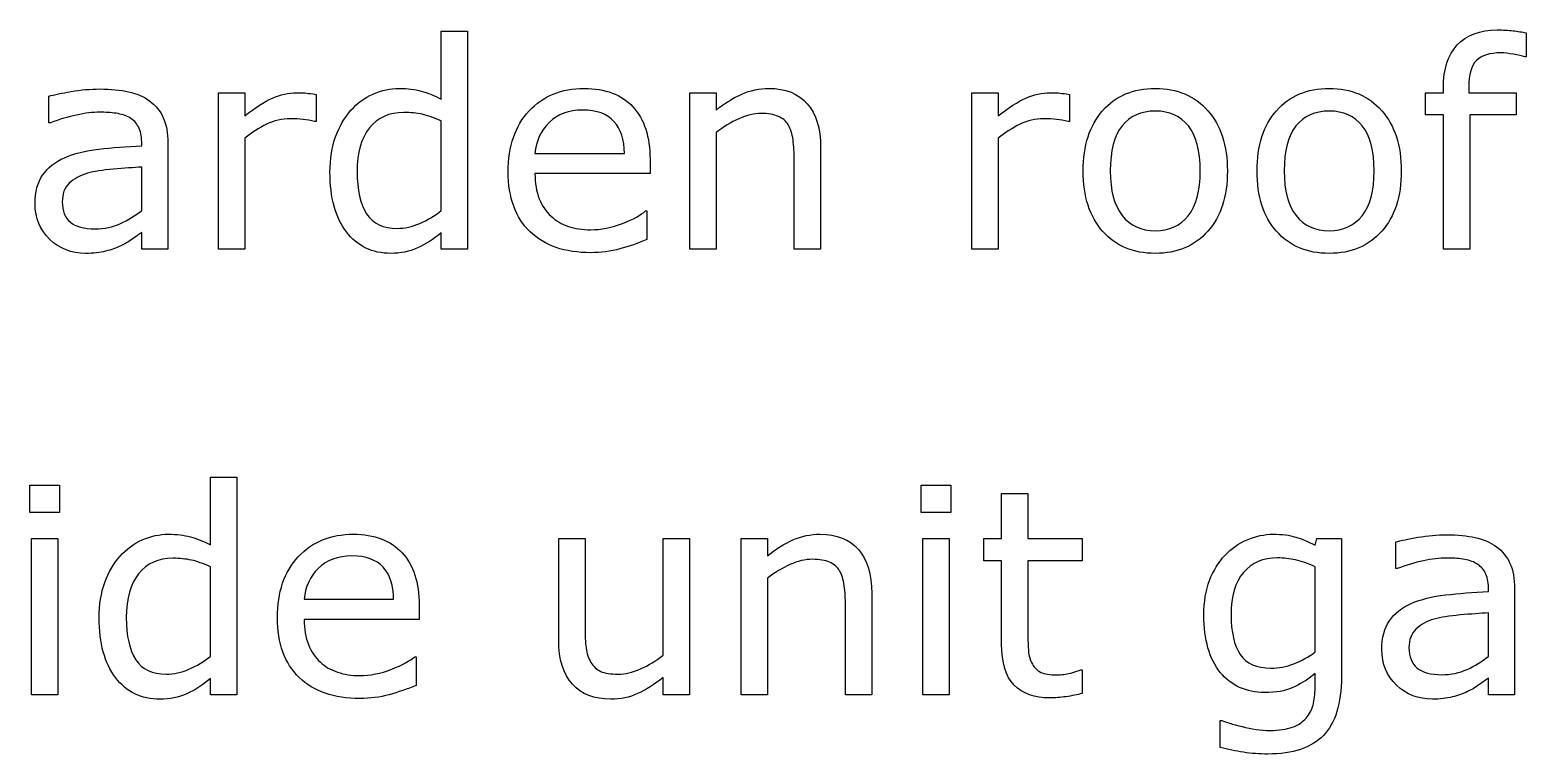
# Model space of a CAD drawing. Extents: x -13 to 750, y 12 to 2314.
# Drawn here: x 224.42 to 271.42, y 54.03 to 76.77 of the extents above; entities that cross this region are included whole.
import ezdxf

# ---------------------------------------------------------------- set-up
doc = ezdxf.new("R2010")
doc.units = 0
doc.layers.get('0').update_dxf_attribs({"linetype": 'CONTINUOUS'})

msp = doc.modelspace()

# ---------------------------------------------------------------- linework, layer by layer
at = {"color": 7}
for points in [[(237.33691, 74.6014), (237.33691, 76.7284), (238.16309, 76.7284), (238.16309, 69.89)], [(271.41654, 76.6838), (271.4165, 75.9281)], [(271.4165, 75.9281), (271.3726, 75.9281)], [(231.16704, 73.3754), (231.16704, 69.89), (230.34087, 69.89), (230.34087, 74.7987), (231.16704, 74.7987), (231.16704, 74.0736)], [(233.40386, 74.7467), (233.40381, 73.8978)], [(245.97661, 73.5547), (245.97661, 69.89), (245.15044, 69.89), (245.15044, 74.7987), (245.97661, 74.7987), (245.97661, 74.2538)], [(254.83598, 73.3754), (254.83598, 69.89), (254.00981, 69.89), (254.00981, 74.7987), (254.83598, 74.7987), (254.83598, 74.0736)], [(257.07279, 74.7467), (257.07275, 73.8978)], [(269.61918, 74.9657), (269.61918, 74.7987), (271.10893, 74.7987), (271.10893, 74.1044), (269.64555, 74.1044), (269.64555, 69.89), (268.81938, 69.89), (268.81938, 74.1044), (268.26127, 74.1044), (268.26127, 74.7987), (268.81938, 74.7987), (268.81938, 74.9613)], [(225.05859, 73.8539), (225.01469, 73.8539), (225.01469, 74.6932)], [(233.40381, 73.8978), (233.35991, 73.8978)], [(237.33691, 71.0985), (237.33691, 73.9154)], [(257.07275, 73.8978), (257.02885, 73.8978)], [(227.92822, 73.1335), (227.92822, 73.2609)], [(228.75004, 73.2208), (228.75, 69.89)], [(240.28125, 72.8915), (243.09375, 72.8915)], [(249.25493, 73.076), (249.25488, 69.89)], [(227.92822, 71.0985), (227.92822, 72.4652)], [(243.8979, 72.7069), (243.89795, 72.2587)], [(249.25488, 69.89), (248.42871, 69.89), (248.42871, 72.6849)], [(243.89795, 72.2587), (240.28125, 72.2587)], [(227.92822, 71.0984), (227.92822, 71.0985)], [(237.33691, 71.0983), (237.33691, 71.0985)], [(243.75732, 71.0897), (243.80122, 71.0897), (243.80122, 70.1888)], [(228.75, 69.89), (227.92822, 69.89), (227.92822, 70.4129)], [(238.16309, 69.89), (237.33691, 69.89), (237.33691, 70.4042)], [(230.08594, 60.6014), (230.08594, 62.7284), (230.91211, 62.7284), (230.91211, 55.89)], [(254.94145, 57.4937), (254.94145, 60.1041), (254.38334, 60.1041), (254.38334, 60.7984), (254.94145, 60.7984), (254.94145, 62.209), (255.76762, 62.209), (255.76762, 60.7984), (257.4727, 60.7984), (257.4727, 60.1041), (255.76762, 60.1041), (255.76762, 57.8672)], [(241.02832, 57.6127), (241.02832, 60.7987), (241.85449, 60.7987), (241.85449, 58.0038)], [(244.30668, 57.1336), (244.30668, 60.7986), (245.13285, 60.7986), (245.13281, 55.89)], [(247.58491, 59.5547), (247.58491, 55.89), (246.75874, 55.89), (246.75874, 60.7987), (247.58491, 60.7987), (247.58491, 60.2538)], [(264.78953, 60.5877), (264.84223, 60.7986), (265.61566, 60.7986), (265.61576, 56.4482)], [(267.36479, 59.854), (267.32089, 59.854), (267.32089, 60.6933)], [(230.08594, 57.0985), (230.08594, 59.9154)], [(264.78959, 57.2392), (264.78959, 59.9155)], [(270.23441, 59.1336), (270.23441, 59.261)], [(271.05624, 59.2209), (271.05619, 55.8901)], [(233.03027, 58.8915), (235.84277, 58.8915)], [(250.86323, 59.076), (250.86328, 55.89)], [(236.64693, 58.7069), (236.64697, 58.2587)], [(250.86328, 55.89), (250.03711, 55.89), (250.03711, 58.6849)], [(270.23441, 57.0986), (270.23441, 58.4653)], [(236.64697, 58.2587), (233.03027, 58.2587)], [(230.08594, 57.0983), (230.08594, 57.0985)], [(236.50635, 57.0897), (236.55025, 57.0897), (236.55025, 56.1888)], [(264.78959, 57.2393), (264.78959, 57.2392)], [(270.23441, 57.0985), (270.23441, 57.0986)], [(230.91211, 55.89), (230.08594, 55.89), (230.08594, 56.4042)], [(245.13281, 55.89), (244.30664, 55.89), (244.30664, 56.4349)], [(257.42877, 56.6763), (257.47267, 56.6763), (257.4727, 55.934)], [(264.78953, 56.1097), (264.78953, 56.558)], [(271.05619, 55.8901), (270.23441, 55.8901), (270.23441, 56.413)], [(261.8101, 54.2421), (261.8101, 55.0858), (261.854, 55.0858)]]:
    msp.add_lwpolyline(points, dxfattribs=at)
for points in [[(261.18164, 72.3421)], [(262.03418, 72.3421)], [(266.64404, 72.3421)], [(267.49658, 72.3421)], [(225.34871, 61.6205), (224.41707, 61.6205), (224.41707, 62.4774), (225.34871, 62.4774)], [(253.3418, 61.6205), (252.41016, 61.6205), (252.41016, 62.4774), (253.3418, 62.4774)], [(225.2959, 55.89), (224.46973, 55.89), (224.46973, 60.7987), (225.2959, 60.7987)], [(253.2891, 55.89), (252.46293, 55.89), (252.46293, 60.7987), (253.2891, 60.7987)]]:
    msp.add_lwpolyline(points, close=True, dxfattribs=at)
for points in [[(269.25443, 76.3016), (269.54447, 76.615067), (269.963417, 76.7718), (270.51127, 76.7718)], [(270.51127, 76.7718), (270.695843, 76.7718), (270.86137, 76.763133), (271.00785, 76.7458)], [(271.00785, 76.7458), (271.157263, 76.728467), (271.293493, 76.7078), (271.41654, 76.6838)], [(268.81938, 74.9613), (268.81938, 75.5443), (268.964397, 75.991067), (269.25443, 76.3016)], [(269.85649, 75.8138), (269.698283, 75.658533), (269.61918, 75.375833), (269.61918, 74.9657)], [(270.62992, 76.0511), (270.275427, 76.0511), (270.017617, 75.972), (269.85649, 75.8138)], [(271.01664, 76.0071), (270.870153, 76.036433), (270.741247, 76.0511), (270.62992, 76.0511)], [(271.3726, 75.9281), (271.28178, 75.9541), (271.163127, 75.980433), (271.01664, 76.0071)], [(225.01469, 74.6932), (225.175823, 74.7372), (225.408733, 74.785533), (225.71342, 74.8382)], [(225.71342, 74.8382), (226.018107, 74.890867), (226.3184, 74.9172), (226.6143, 74.9172)], [(226.6143, 74.9172), (226.96, 74.9172), (227.260293, 74.887867), (227.51518, 74.8292)], [(227.51518, 74.8292), (227.772993, 74.773867), (227.99565, 74.677167), (228.18315, 74.5391)], [(232.03276, 74.6317), (232.284713, 74.743033), (232.541063, 74.7987), (232.80181, 74.7987)], [(232.80181, 74.7987), (232.945363, 74.7987), (233.049367, 74.794367), (233.11382, 74.7857)], [(233.11382, 74.7857), (233.178287, 74.779033), (233.274967, 74.766033), (233.40386, 74.7467)], [(234.50244, 74.2494), (234.70166, 74.472067), (234.933107, 74.641967), (235.19678, 74.7591)], [(235.19678, 74.7591), (235.46338, 74.8763), (235.73877, 74.9349), (236.02295, 74.9349)], [(236.02295, 74.9349), (236.280763, 74.9349), (236.50928, 74.907233), (236.7085, 74.8519)], [(236.7085, 74.8519), (236.907713, 74.799233), (237.117183, 74.715733), (237.33691, 74.6014)], [(240.09663, 74.2274), (240.536083, 74.699067), (241.11323, 74.9349), (241.82807, 74.9349)], [(241.82807, 74.9349), (242.490183, 74.9349), (242.99995, 74.741533), (243.35737, 74.3548)], [(245.97661, 74.2538), (246.234423, 74.467667), (246.501027, 74.634633), (246.77642, 74.7547)], [(246.77642, 74.7547), (247.051807, 74.874833), (247.33452, 74.9349), (247.62456, 74.9349)], [(247.62456, 74.9349), (248.154833, 74.9349), (248.55913, 74.775233), (248.83745, 74.4559)], [(255.7017, 74.6317), (255.953653, 74.743033), (256.21, 74.7987), (256.47074, 74.7987)], [(256.47074, 74.7987), (256.6143, 74.7987), (256.718303, 74.794367), (256.78275, 74.7857)], [(256.78275, 74.7857), (256.847217, 74.779033), (256.943897, 74.766033), (257.07279, 74.7467)], [(258.11426, 74.2362), (258.524413, 74.702), (259.07666, 74.9349), (259.771, 74.9349)], [(259.771, 74.9349), (260.459473, 74.9349), (261.00879, 74.702), (261.41895, 74.2362)], [(263.57666, 74.2362), (263.986813, 74.702), (264.53906, 74.9349), (265.2334, 74.9349)], [(265.2334, 74.9349), (265.921873, 74.9349), (266.47119, 74.702), (266.88135, 74.2362)], [(228.18315, 74.5391), (228.367717, 74.404367), (228.50834, 74.230067), (228.60502, 74.0162)], [(231.16704, 74.0736), (231.495167, 74.337267), (231.78374, 74.5233), (232.03276, 74.6317)], [(243.35737, 74.3548), (243.717723, 73.968133), (243.8979, 73.418833), (243.8979, 72.7069)], [(248.83745, 74.4559), (249.11577, 74.136567), (249.25493, 73.6766), (249.25493, 73.076)], [(254.83598, 74.0736), (255.1641, 74.337267), (255.452673, 74.5233), (255.7017, 74.6317)], [(225.88477, 74.1), (225.618163, 74.044), (225.34277, 73.961967), (225.05859, 73.8539)], [(226.60986, 74.188), (226.393067, 74.188), (226.15137, 74.158667), (225.88477, 74.1)], [(227.12402, 74.153), (226.95996, 74.176333), (226.788573, 74.188), (226.60986, 74.188)], [(227.5459, 74.0168), (227.428713, 74.084133), (227.288087, 74.129533), (227.12402, 74.153)], [(227.82715, 73.7267), (227.762683, 73.849767), (227.668933, 73.946467), (227.5459, 74.0168)], [(228.60502, 74.0162), (228.7017, 73.802333), (228.75004, 73.5372), (228.75004, 73.2208)], [(231.85259, 73.8104), (231.615283, 73.699067), (231.386767, 73.554067), (231.16704, 73.3754)], [(232.59087, 73.9818), (232.33599, 73.9818), (232.089897, 73.924667), (231.85259, 73.8104)], [(232.99956, 73.9598), (232.8853, 73.974467), (232.74907, 73.9818), (232.59087, 73.9818)], [(233.35991, 73.8978), (233.236863, 73.927133), (233.116747, 73.9478), (232.99956, 73.9598)], [(234.01904, 73.4188), (234.13916, 73.744), (234.300293, 74.020867), (234.50244, 74.2494)], [(236.16357, 74.1789), (235.700683, 74.1789), (235.340333, 74.017767), (235.08252, 73.6955)], [(236.73926, 74.1219), (236.56348, 74.1599), (236.371583, 74.1789), (236.16357, 74.1789)], [(237.33691, 73.9154), (237.114257, 74.015), (236.91504, 74.083833), (236.73926, 74.1219)], [(239.44184, 72.3158), (239.44184, 73.118533), (239.660103, 73.755733), (240.09663, 74.2274)], [(240.7251, 73.8627), (240.464353, 73.6019), (240.316403, 73.278167), (240.28125, 72.8915)], [(241.78418, 74.2538), (241.3418, 74.2538), (240.988773, 74.123433), (240.7251, 73.8627)], [(242.76416, 73.8978), (242.550293, 74.135133), (242.223633, 74.2538), (241.78418, 74.2538)], [(243.09375, 72.8915), (243.091083, 73.3251), (242.98122, 73.660533), (242.76416, 73.8978)], [(246.68413, 73.981), (246.438037, 73.869667), (246.202197, 73.727567), (245.97661, 73.5547)], [(247.39165, 74.148), (247.166063, 74.148), (246.930223, 74.092333), (246.68413, 73.981)], [(247.92778, 74.056), (247.790087, 74.117333), (247.611377, 74.148), (247.39165, 74.148)], [(248.24419, 73.7836), (248.17095, 73.9066), (248.06548, 73.9974), (247.92778, 74.056)], [(255.52152, 73.8104), (255.28422, 73.699067), (255.055707, 73.554067), (254.83598, 73.3754)], [(256.25981, 73.9818), (256.004923, 73.9818), (255.758827, 73.924667), (255.52152, 73.8104)], [(256.6685, 73.9598), (256.55424, 73.974467), (256.41801, 73.9818), (256.25981, 73.9818)], [(257.02885, 73.8978), (256.905803, 73.927133), (256.785687, 73.9478), (256.6685, 73.9598)], [(257.50342, 72.3421), (257.50342, 73.141967), (257.707033, 73.773333), (258.11426, 74.2362)], [(259.771, 74.223), (259.322753, 74.223), (258.97412, 74.067733), (258.7251, 73.7572)], [(260.80811, 73.7572), (260.559083, 74.067733), (260.21338, 74.223), (259.771, 74.223)], [(261.41895, 74.2362), (261.829103, 73.773333), (262.03418, 73.141967), (262.03418, 72.3421)], [(262.96582, 72.3421), (262.96582, 73.141967), (263.169433, 73.773333), (263.57666, 74.2362)], [(265.2334, 74.223), (264.78516, 74.223), (264.436527, 74.067733), (264.1875, 73.7572)], [(266.27051, 73.7572), (266.021483, 74.067733), (265.67578, 74.223), (265.2334, 74.223)], [(266.88135, 74.2362), (267.291503, 73.773333), (267.49658, 73.141967), (267.49658, 72.3421)], [(227.92822, 73.2609), (227.92822, 73.448433), (227.89453, 73.6037), (227.82715, 73.7267)], [(233.84326, 72.307), (233.84326, 72.723), (233.901853, 73.0936), (234.01904, 73.4188)], [(235.08252, 73.6955), (234.824707, 73.373233), (234.6958, 72.9162), (234.6958, 72.3244)], [(248.38921, 73.3177), (248.362877, 73.516967), (248.314537, 73.672267), (248.24419, 73.7836)], [(258.7251, 73.7572), (258.479007, 73.4496), (258.35596, 72.9779), (258.35596, 72.3421)], [(261.18164, 72.3421), (261.18164, 72.9779), (261.05713, 73.4496), (260.80811, 73.7572)], [(264.1875, 73.7572), (263.941407, 73.4496), (263.81836, 72.9779), (263.81836, 72.3421)], [(266.64404, 72.3421), (266.64404, 72.9779), (266.51953, 73.4496), (266.27051, 73.7572)], [(225.50244, 72.7599), (225.801267, 72.891767), (226.160153, 72.981133), (226.5791, 73.028)], [(226.5791, 73.028), (226.998047, 73.074667), (227.447753, 73.109833), (227.92822, 73.1335)], [(248.42871, 72.6849), (248.42871, 72.9105), (248.415543, 73.121433), (248.38921, 73.3177)], [(224.81689, 72.215), (224.978023, 72.446467), (225.20654, 72.6281), (225.50244, 72.7599)], [(227.03613, 72.3992), (226.69629, 72.369867), (226.42676, 72.327367), (226.22754, 72.2717)], [(227.92822, 72.4652), (227.676267, 72.450533), (227.378903, 72.428533), (227.03613, 72.3992)], [(224.57959, 71.3141), (224.57959, 71.686167), (224.65869, 71.986467), (224.81689, 72.215)], [(225.65186, 71.9553), (225.505373, 71.8147), (225.43213, 71.6199), (225.43213, 71.3709)], [(226.22754, 72.2717), (225.990233, 72.204367), (225.79834, 72.0989), (225.65186, 71.9553)], [(234.35742, 70.4305), (234.014647, 70.8817), (233.84326, 71.5072), (233.84326, 72.307)], [(234.6958, 72.3244), (234.6958, 71.7414), (234.79541, 71.297533), (234.99463, 70.9928)], [(240.12739, 70.4349), (239.670357, 70.8773), (239.44184, 71.504267), (239.44184, 72.3158)], [(240.28125, 72.2587), (240.28125, 71.9569), (240.32666, 71.6932), (240.41748, 71.4676)], [(258.11426, 70.4481), (257.707033, 70.910967), (257.50342, 71.5423), (257.50342, 72.3421)], [(258.35596, 72.3421), (258.35596, 71.7269), (258.48047, 71.259633), (258.72949, 70.9403)], [(260.80371, 70.9359), (261.055663, 71.2523), (261.18164, 71.721033), (261.18164, 72.3421)], [(262.03418, 72.3421), (262.03418, 71.5423), (261.829103, 70.910967), (261.41895, 70.4481)], [(263.57666, 70.4481), (263.169433, 70.910967), (262.96582, 71.5423), (262.96582, 72.3421)], [(263.81836, 72.3421), (263.81836, 71.7269), (263.94287, 71.259633), (264.19189, 70.9403)], [(266.26611, 70.9359), (266.518063, 71.2523), (266.64404, 71.721033), (266.64404, 72.3421)], [(267.49658, 72.3421), (267.49658, 71.5423), (267.291503, 70.910967), (266.88135, 70.4481)], [(240.41748, 71.4676), (240.5083, 71.245), (240.632813, 71.0619), (240.79102, 70.9183)], [(225.04102, 70.1935), (224.7334, 70.4865), (224.57959, 70.860033), (224.57959, 71.3141)], [(225.43213, 71.3709), (225.43213, 71.089633), (225.51709, 70.8772), (225.68701, 70.7336)], [(227.26025, 70.6897), (227.50049, 70.803967), (227.723147, 70.9402), (227.92822, 71.0984)], [(234.99463, 70.9928), (235.19385, 70.691067), (235.513187, 70.5402), (235.95264, 70.5402)], [(236.66455, 70.694), (236.904783, 70.799467), (237.128903, 70.934233), (237.33691, 71.0983)], [(243.03223, 70.6942), (243.37207, 70.828933), (243.613767, 70.960767), (243.75732, 71.0897)], [(225.68701, 70.7336), (225.85693, 70.593), (226.116207, 70.5227), (226.46484, 70.5227)], [(226.46484, 70.5227), (226.75488, 70.5227), (227.020017, 70.578367), (227.26025, 70.6897)], [(235.95264, 70.5402), (236.187013, 70.5402), (236.424317, 70.591467), (236.66455, 70.694)], [(240.79102, 70.9183), (240.94336, 70.7777), (241.123533, 70.672233), (241.33154, 70.6019)], [(241.33154, 70.6019), (241.54248, 70.531567), (241.773927, 70.4964), (242.02588, 70.4964)], [(242.02588, 70.4964), (242.359867, 70.4964), (242.695317, 70.562333), (243.03223, 70.6942)], [(258.72949, 70.9403), (258.978517, 70.6239), (259.325687, 70.4657), (259.771, 70.4657)], [(259.771, 70.4657), (260.210453, 70.4657), (260.55469, 70.622433), (260.80371, 70.9359)], [(264.19189, 70.9403), (264.440917, 70.6239), (264.788087, 70.4657), (265.2334, 70.4657)], [(265.2334, 70.4657), (265.672853, 70.4657), (266.01709, 70.622433), (266.26611, 70.9359)], [(226.16602, 69.7541), (225.723633, 69.7541), (225.348633, 69.900567), (225.04102, 70.1935)], [(227.62939, 70.202), (227.506343, 70.114133), (227.386227, 70.043833), (227.26904, 69.9911)], [(227.92822, 70.4129), (227.85498, 70.3629), (227.75537, 70.2926), (227.62939, 70.202)], [(235.75488, 69.7538), (235.168947, 69.7538), (234.703127, 69.979367), (234.35742, 70.4305)], [(237.33691, 70.4042), (237.09961, 70.199067), (236.852053, 70.0394), (236.59424, 69.9252)], [(242.03462, 69.7757), (241.220167, 69.7757), (240.584423, 69.995433), (240.12739, 70.4349)], [(243.80122, 70.1888), (243.5229, 70.0716), (243.23872, 69.973467), (242.94868, 69.8944)], [(259.771, 69.7538), (259.07666, 69.7538), (258.524413, 69.985233), (258.11426, 70.4481)], [(261.41895, 70.4481), (261.00879, 69.985233), (260.459473, 69.7538), (259.771, 69.7538)], [(265.2334, 69.7538), (264.53906, 69.7538), (263.986813, 69.985233), (263.57666, 70.4481)], [(266.88135, 70.4481), (266.47119, 69.985233), (265.921873, 69.7538), (265.2334, 69.7538)], [(226.79443, 69.8241), (226.615723, 69.777433), (226.406253, 69.7541), (226.16602, 69.7541)], [(227.26904, 69.9911), (227.131347, 69.9237), (226.973143, 69.868033), (226.79443, 69.8241)], [(236.59424, 69.9252), (236.336427, 69.810933), (236.05664, 69.7538), (235.75488, 69.7538)], [(242.94868, 69.8944), (242.65864, 69.815267), (242.353953, 69.7757), (242.03462, 69.7757)], [(227.25146, 60.2494), (227.45068, 60.472067), (227.682127, 60.641967), (227.9458, 60.7591)], [(227.9458, 60.7591), (228.2124, 60.8763), (228.48779, 60.9349), (228.77197, 60.9349)], [(228.77197, 60.9349), (229.029783, 60.9349), (229.2583, 60.907233), (229.45752, 60.8519)], [(229.45752, 60.8519), (229.65674, 60.799233), (229.866213, 60.715733), (230.08594, 60.6014)], [(232.84566, 60.2274), (233.285113, 60.699067), (233.862263, 60.9349), (234.57711, 60.9349)], [(234.57711, 60.9349), (235.239217, 60.9349), (235.748983, 60.741533), (236.10641, 60.3548)], [(247.58491, 60.2538), (247.842723, 60.467667), (248.109327, 60.634633), (248.38472, 60.7547)], [(248.38472, 60.7547), (248.660107, 60.874833), (248.94282, 60.9349), (249.23286, 60.9349)], [(249.23286, 60.9349), (249.763133, 60.9349), (250.16743, 60.775233), (250.44575, 60.4559)], [(261.95945, 60.2757), (262.149883, 60.483767), (262.38133, 60.6449), (262.65379, 60.7591)], [(262.65379, 60.7591), (262.92625, 60.8763), (263.197247, 60.9349), (263.46678, 60.9349)], [(263.46678, 60.9349), (263.75096, 60.9349), (263.988263, 60.905567), (264.17869, 60.8469)], [(264.17869, 60.8469), (264.37205, 60.791567), (264.575663, 60.705167), (264.78953, 60.5877)], [(267.32089, 60.6933), (267.482023, 60.7373), (267.714933, 60.785633), (268.01962, 60.8383)], [(268.01962, 60.8383), (268.324307, 60.890967), (268.6246, 60.9173), (268.9205, 60.9173)], [(268.9205, 60.9173), (269.2662, 60.9173), (269.566493, 60.887967), (269.82138, 60.8293)], [(269.82138, 60.8293), (270.079193, 60.773967), (270.30185, 60.677267), (270.48935, 60.5392)], [(226.76807, 59.4188), (226.888183, 59.744), (227.049313, 60.020867), (227.25146, 60.2494)], [(228.9126, 60.1789), (228.449707, 60.1789), (228.089353, 60.017767), (227.83154, 59.6955)], [(229.48828, 60.1219), (229.3125, 60.1599), (229.120607, 60.1789), (228.9126, 60.1789)], [(232.19088, 58.3158), (232.19088, 59.118533), (232.40914, 59.755733), (232.84566, 60.2274)], [(234.5332, 60.2538), (234.09082, 60.2538), (233.737793, 60.123433), (233.47412, 59.8627)], [(235.51318, 59.8978), (235.299313, 60.135133), (234.972653, 60.2538), (234.5332, 60.2538)], [(236.10641, 60.3548), (236.466757, 59.968133), (236.64693, 59.418833), (236.64693, 58.7069)], [(250.44575, 60.4559), (250.72407, 60.136567), (250.86323, 59.6766), (250.86323, 59.076)], [(261.47166, 59.4803), (261.59178, 59.787967), (261.754377, 60.0531), (261.95945, 60.2757)], [(263.61186, 60.1924), (263.157753, 60.1924), (262.80033, 60.040067), (262.53959, 59.7354)], [(264.17436, 60.1264), (263.98686, 60.1704), (263.79936, 60.1924), (263.61186, 60.1924)], [(268.91606, 60.1881), (268.69926, 60.1881), (268.45756, 60.158767), (268.19096, 60.1001)], [(269.43022, 60.1531), (269.266153, 60.176433), (269.094767, 60.1881), (268.91606, 60.1881)], [(270.48935, 60.5392), (270.673917, 60.404467), (270.81454, 60.230167), (270.91122, 60.0163)], [(227.83154, 59.6955), (227.573727, 59.373233), (227.44482, 58.9162), (227.44482, 58.3244)], [(230.08594, 59.9154), (229.86328, 60.015), (229.66406, 60.083833), (229.48828, 60.1219)], [(233.47412, 59.8627), (233.21338, 59.6019), (233.06543, 59.278167), (233.03027, 58.8915)], [(235.84277, 58.8915), (235.840103, 59.3251), (235.73024, 59.660533), (235.51318, 59.8978)], [(248.29243, 59.981), (248.046337, 59.869667), (247.810497, 59.727567), (247.58491, 59.5547)], [(248.99995, 60.148), (248.774363, 60.148), (248.538523, 60.092333), (248.29243, 59.981)], [(249.53608, 60.056), (249.398387, 60.117333), (249.219677, 60.148), (248.99995, 60.148)], [(249.85249, 59.7836), (249.77925, 59.9066), (249.67378, 59.9974), (249.53608, 60.056)], [(249.99751, 59.3177), (249.971177, 59.516967), (249.922837, 59.672267), (249.85249, 59.7836)], [(262.53959, 59.7354), (262.27885, 59.430733), (262.14848, 58.988367), (262.14848, 58.4083)], [(264.78959, 59.9155), (264.569863, 60.0151), (264.364787, 60.0854), (264.17436, 60.1264)], [(268.19096, 60.1001), (267.92436, 60.0441), (267.64897, 59.962067), (267.36479, 59.854)], [(269.85209, 60.0169), (269.734903, 60.084233), (269.59428, 60.129633), (269.43022, 60.1531)], [(270.13334, 59.7268), (270.068873, 59.849867), (269.975123, 59.946567), (269.85209, 60.0169)], [(270.23441, 59.261), (270.23441, 59.448533), (270.20072, 59.6038), (270.13334, 59.7268)], [(270.91122, 60.0163), (271.0079, 59.802433), (271.05624, 59.5373), (271.05624, 59.2209)], [(226.59229, 58.307), (226.59229, 58.723), (226.650883, 59.0936), (226.76807, 59.4188)], [(250.03711, 58.6849), (250.03711, 58.9105), (250.02391, 59.121433), (249.99751, 59.3177)], [(261.29588, 58.3905), (261.29588, 58.812367), (261.354473, 59.175633), (261.47166, 59.4803)], [(267.12309, 58.2151), (267.284223, 58.446567), (267.512737, 58.6282), (267.80863, 58.76)], [(267.80863, 58.76), (268.107463, 58.891867), (268.46635, 58.981233), (268.88529, 59.0281)], [(268.88529, 59.0281), (269.304237, 59.074767), (269.753943, 59.109933), (270.23441, 59.1336)], [(227.10645, 56.4305), (226.763677, 56.8817), (226.59229, 57.5072), (226.59229, 58.307)], [(227.44482, 58.3244), (227.44482, 57.7414), (227.54443, 57.297533), (227.74365, 56.9928)], [(232.87642, 56.4349), (232.419393, 56.8773), (232.19088, 57.504267), (232.19088, 58.3158)], [(261.81004, 56.5975), (261.467267, 57.0223), (261.29588, 57.619967), (261.29588, 58.3905)], [(262.14848, 58.4083), (262.14848, 57.8575), (262.24516, 57.44), (262.43852, 57.1558)], [(269.34233, 58.3993), (269.002483, 58.369967), (268.73295, 58.327467), (268.53373, 58.2718)], [(270.23441, 58.4653), (269.982463, 58.450633), (269.685103, 58.428633), (269.34233, 58.3993)], [(233.03027, 58.2587), (233.03027, 57.9569), (233.07568, 57.6932), (233.1665, 57.4676)], [(241.85449, 58.0038), (241.85449, 57.754733), (241.866223, 57.540867), (241.88969, 57.3622)], [(255.76762, 57.8672), (255.76762, 57.6094), (255.773487, 57.407267), (255.78522, 57.2608)], [(266.88578, 57.3142), (266.88578, 57.686267), (266.964883, 57.986567), (267.12309, 58.2151)], [(267.95805, 57.9554), (267.811563, 57.8148), (267.73832, 57.62), (267.73832, 57.371)], [(268.53373, 58.2718), (268.296423, 58.204467), (268.10453, 58.099), (267.95805, 57.9554)], [(233.1665, 57.4676), (233.25732, 57.245), (233.381833, 57.0619), (233.54004, 56.9183)], [(241.45898, 56.224), (241.171873, 56.5404), (241.02832, 57.0033), (241.02832, 57.6127)], [(241.88969, 57.3622), (241.913157, 57.1864), (241.96296, 57.0355), (242.0391, 56.9095)], [(255.33256, 56.1973), (255.07182, 56.466833), (254.94145, 56.898967), (254.94145, 57.4937)], [(267.73832, 57.371), (267.73832, 57.089733), (267.82328, 56.8773), (267.9932, 56.7337)], [(227.74365, 56.9928), (227.94287, 56.691067), (228.262207, 56.5402), (228.70166, 56.5402)], [(229.41357, 56.694), (229.65381, 56.799467), (229.877933, 56.934233), (230.08594, 57.0983)], [(233.54004, 56.9183), (233.69238, 56.7777), (233.872557, 56.672233), (234.08057, 56.6019)], [(235.78125, 56.6942), (236.121097, 56.828933), (236.362797, 56.960767), (236.50635, 57.0897)], [(242.0391, 56.9095), (242.1182, 56.780633), (242.22074, 56.6869), (242.34672, 56.6283)], [(243.59477, 56.7073), (243.84965, 56.818633), (244.086953, 56.960733), (244.30668, 57.1336)], [(255.78522, 57.2608), (255.796953, 57.117267), (255.837967, 56.9825), (255.90826, 56.8565)], [(262.43852, 57.1558), (262.63188, 56.871667), (262.95268, 56.7296), (263.40092, 56.7296)], [(264.12162, 56.8658), (264.364787, 56.959533), (264.587443, 57.084033), (264.78959, 57.2393)], [(267.34721, 56.1936), (267.03959, 56.4866), (266.88578, 56.860133), (266.88578, 57.3142)], [(269.56645, 56.6898), (269.806683, 56.804067), (270.029337, 56.9403), (270.23441, 57.0985)], [(228.50391, 55.7538), (227.91797, 55.7538), (227.45215, 55.979367), (227.10645, 56.4305)], [(228.70166, 56.5402), (228.936033, 56.5402), (229.173337, 56.591467), (229.41357, 56.694)], [(230.08594, 56.4042), (229.848633, 56.199067), (229.601073, 56.0394), (229.34326, 55.9252)], [(234.78365, 55.7757), (233.969197, 55.7757), (233.333453, 55.995433), (232.87642, 56.4349)], [(234.08057, 56.6019), (234.291503, 56.531567), (234.522947, 56.4964), (234.7749, 56.4964)], [(234.7749, 56.4964), (235.108887, 56.4964), (235.444337, 56.562333), (235.78125, 56.6942)], [(242.34672, 56.6283), (242.472693, 56.569633), (242.6558, 56.5403), (242.89604, 56.5403)], [(242.89604, 56.5403), (243.109907, 56.5403), (243.342817, 56.595967), (243.59477, 56.7073)], [(244.30664, 56.4349), (244.02832, 56.215167), (243.76172, 56.046733), (243.50684, 55.9296)], [(255.90826, 56.8565), (255.972727, 56.7393), (256.060617, 56.652867), (256.17193, 56.5972)], [(256.17193, 56.5972), (256.28619, 56.544533), (256.459043, 56.5182), (256.69049, 56.5182)], [(256.69049, 56.5182), (256.825257, 56.5182), (256.96588, 56.5372), (257.11236, 56.5752)], [(257.11236, 56.5752), (257.258847, 56.616533), (257.364317, 56.650233), (257.42877, 56.6763)], [(263.2075, 55.9647), (262.62156, 55.9647), (262.15574, 56.175633), (261.81004, 56.5975)], [(263.40092, 56.7296), (263.641153, 56.7296), (263.881387, 56.775), (264.12162, 56.8658)], [(264.78953, 56.558), (264.54051, 56.358733), (264.30174, 56.2093), (264.07322, 56.1097)], [(265.61576, 56.4482), (265.61576, 55.6162), (265.426797, 55.005367), (265.04887, 54.6157)], [(267.9932, 56.7337), (268.163127, 56.5931), (268.422407, 56.5228), (268.77104, 56.5228)], [(268.77104, 56.5228), (269.061073, 56.5228), (269.32621, 56.578467), (269.56645, 56.6898)], [(270.23441, 56.413), (270.16117, 56.363), (270.061563, 56.2927), (269.93559, 56.2021)], [(236.55025, 56.1888), (236.27193, 56.0716), (235.98775, 55.973467), (235.69771, 55.8944)], [(242.66309, 55.7538), (242.147463, 55.7538), (241.746093, 55.910533), (241.45898, 56.224)], [(243.50684, 55.9296), (243.251953, 55.8124), (242.970703, 55.7538), (242.66309, 55.7538)], [(256.47514, 55.793), (255.97416, 55.793), (255.5933, 55.927767), (255.33256, 56.1973)], [(257.4727, 55.934), (257.317427, 55.892667), (257.147503, 55.859), (256.96293, 55.833)], [(264.07322, 56.1097), (263.847633, 56.013033), (263.55906, 55.9647), (263.2075, 55.9647)], [(264.72363, 55.5692), (264.767563, 55.730333), (264.78953, 55.9105), (264.78953, 56.1097)], [(268.47221, 55.7542), (268.029823, 55.7542), (267.654823, 55.900667), (267.34721, 56.1936)], [(269.57524, 55.9912), (269.43754, 55.9238), (269.279337, 55.868133), (269.10063, 55.8242)], [(269.93559, 56.2021), (269.812543, 56.114233), (269.692427, 56.043933), (269.57524, 55.9912)], [(229.34326, 55.9252), (229.085447, 55.810933), (228.805663, 55.7538), (228.50391, 55.7538)], [(235.69771, 55.8944), (235.407677, 55.815267), (235.10299, 55.7757), (234.78365, 55.7757)], [(256.96293, 55.833), (256.78129, 55.806333), (256.618693, 55.793), (256.47514, 55.793)], [(264.50391, 55.1561), (264.606443, 55.270367), (264.679683, 55.408067), (264.72363, 55.5692)], [(269.10063, 55.8242), (268.921917, 55.777533), (268.712443, 55.7542), (268.47221, 55.7542)], [(261.854, 55.0858), (261.988767, 55.033133), (262.202637, 54.968667), (262.49561, 54.8924)], [(264.07324, 54.8749), (264.257813, 54.942233), (264.40137, 55.035967), (264.50391, 55.1561)], [(262.49561, 54.8924), (262.788577, 54.813333), (263.081543, 54.7738), (263.37451, 54.7738)], [(265.04887, 54.6157), (264.670937, 54.226033), (264.089393, 54.0312), (263.30424, 54.0312)], [(263.37451, 54.7738), (263.655763, 54.7738), (263.888673, 54.8075), (264.07324, 54.8749)], [(262.53959, 54.0882), (262.293497, 54.123533), (262.050333, 54.174833), (261.8101, 54.2421)], [(263.30424, 54.0312), (263.0435, 54.0312), (262.788617, 54.0502), (262.53959, 54.0882)]]:
    msp.add_open_spline(points, degree=3, dxfattribs=at)

doc.saveas('drawing.dxf')
